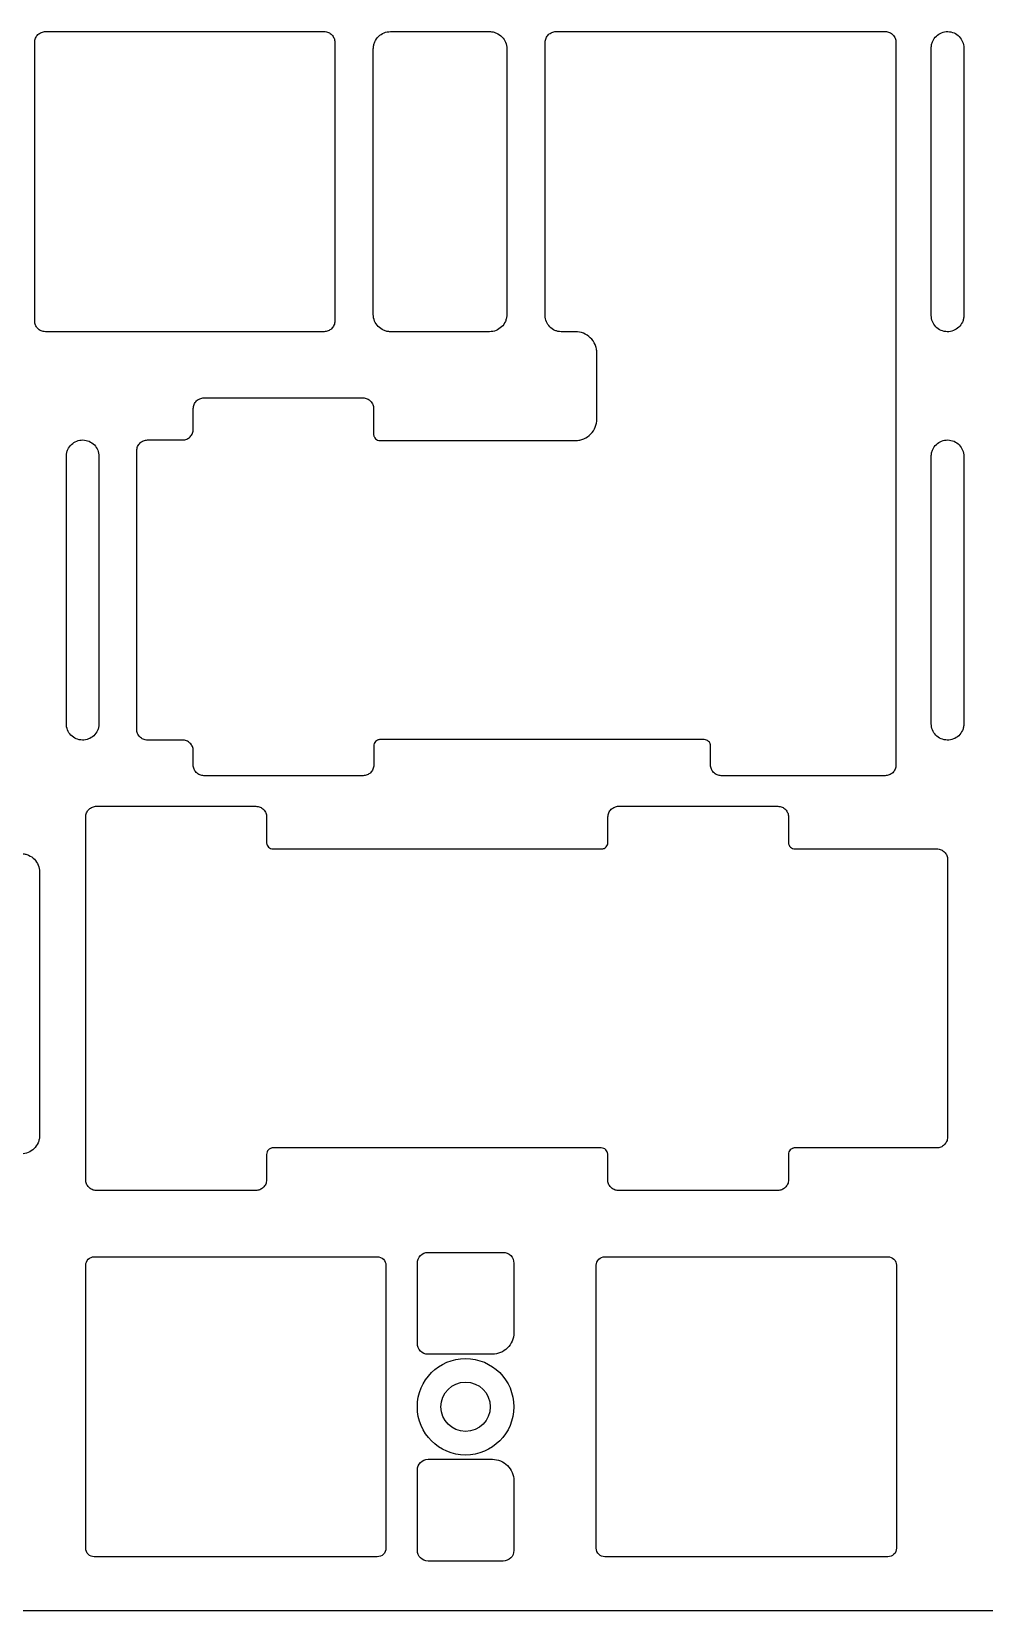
# Model space of a CAD drawing. Header units: millimetres. Extents: x 10 to 357, y 12 to 131.
# Drawn here: x 250.4 to 294.8, y 11.9 to 85.6 of the extents above; entities that cross this region are included whole.
import ezdxf

# ---------------------------------------------------------------- set-up
doc = ezdxf.new("R2010")
doc.units = ezdxf.units.MM
doc.header["$MEASUREMENT"] = 0

msp = doc.modelspace()

# ---------------------------------------------------------------- linework, layer by layer
for p, q in [((251.008, 85.583), (264.008, 85.583)), ((251.008, 85.583), (264.008, 85.583)), ((267.102, 85.583), (271.727, 85.583)), ((267.102, 85.583), (271.727, 85.583)), ((274.82, 85.583), (290.177, 85.583)), ((274.82, 85.583), (290.177, 85.583)), ((250.508, 72.083), (250.508, 85.083)), ((250.508, 72.083), (250.508, 85.083)), ((264.508, 85.083), (264.508, 72.083)), ((264.508, 85.083), (264.508, 72.083)), ((266.302, 72.383), (266.302, 84.783)), ((266.302, 72.383), (266.302, 84.783)), ((272.527, 84.783), (272.527, 72.383)), ((272.527, 84.783), (272.527, 72.383)), ((274.32, 72.333), (274.32, 85.083)), ((274.32, 72.333), (274.32, 85.083)), ((290.677, 85.083), (290.677, 51.371)), ((290.677, 85.083), (290.677, 51.371)), ((292.324, 72.342), (292.324, 84.823)), ((292.324, 72.342), (292.324, 84.823)), ((293.842, 84.823), (293.842, 72.342)), ((293.842, 84.823), (293.842, 72.342)), ((264.008, 71.583), (251.008, 71.583)), ((264.008, 71.583), (251.008, 71.583)), ((271.727, 71.583), (267.102, 71.583)), ((271.727, 71.583), (267.102, 71.583)), ((275.727, 71.583), (275.07, 71.583)), ((275.727, 71.583), (275.07, 71.583)), ((276.727, 67.508), (276.727, 70.583)), ((276.727, 67.508), (276.727, 70.583)), ((257.905, 67.033), (257.905, 67.995)), ((257.905, 67.033), (257.905, 67.995)), ((258.405, 68.495), (265.816, 68.495)), ((258.405, 68.495), (265.816, 68.495)), ((266.316, 67.995), (266.316, 66.808)), ((266.316, 67.995), (266.316, 66.808)), ((255.77, 66.533), (257.405, 66.533)), ((255.77, 66.533), (257.405, 66.533)), ((266.616, 66.508), (275.727, 66.508)), ((266.616, 66.508), (275.727, 66.508)), ((251.986, 53.292), (251.986, 65.773)), ((251.986, 53.292), (251.986, 65.773)), ((253.505, 65.773), (253.505, 53.292)), ((253.505, 65.773), (253.505, 53.292)), ((255.27, 53.033), (255.27, 66.033)), ((255.27, 53.033), (255.27, 66.033)), ((292.324, 53.292), (292.324, 65.773)), ((292.324, 53.292), (292.324, 65.773)), ((293.842, 65.773), (293.842, 53.292)), ((293.842, 65.773), (293.842, 53.292)), ((257.405, 52.533), (255.77, 52.533)), ((257.405, 52.533), (255.77, 52.533)), ((281.731, 52.558), (266.624, 52.558)), ((281.731, 52.558), (266.624, 52.558)), ((257.905, 51.371), (257.905, 52.033)), ((257.905, 51.371), (257.905, 52.033)), ((266.324, 52.258), (266.324, 51.371)), ((266.324, 52.258), (266.324, 51.371)), ((282.031, 51.371), (282.031, 52.258)), ((282.031, 51.371), (282.031, 52.258)), ((265.824, 50.871), (258.405, 50.871)), ((265.824, 50.871), (258.405, 50.871)), ((290.177, 50.871), (282.531, 50.871)), ((290.177, 50.871), (282.531, 50.871)), ((253.389, 49.445), (260.823, 49.445)), ((253.389, 49.445), (260.823, 49.445)), ((277.745, 49.445), (285.166, 49.445)), ((277.745, 49.445), (285.166, 49.445)), ((252.889, 32.021), (252.889, 48.945)), ((252.889, 32.021), (252.889, 48.945)), ((261.323, 48.945), (261.323, 47.758)), ((261.323, 48.945), (261.323, 47.758)), ((277.245, 47.758), (277.245, 48.945)), ((277.245, 47.758), (277.245, 48.945)), ((285.666, 48.945), (285.666, 47.758)), ((285.666, 48.945), (285.666, 47.758)), ((261.623, 47.458), (276.945, 47.458)), ((261.623, 47.458), (276.945, 47.458)), ((285.966, 47.458), (292.583, 47.458)), ((285.966, 47.458), (292.583, 47.458)), ((293.083, 46.958), (293.083, 34.008)), ((293.083, 46.958), (293.083, 34.008)), ((250.737, 46.381), (250.737, 34.085)), ((250.737, 46.381), (250.737, 34.085)), ((261.323, 33.208), (261.323, 32.021)), ((261.323, 33.208), (261.323, 32.021)), ((276.934, 33.508), (261.623, 33.508)), ((276.934, 33.508), (261.623, 33.508)), ((277.234, 32.021), (277.234, 33.208)), ((277.234, 32.021), (277.234, 33.208)), ((285.666, 33.208), (285.666, 32.021)), ((285.666, 33.208), (285.666, 32.021)), ((292.583, 33.508), (285.966, 33.508)), ((292.583, 33.508), (285.966, 33.508)), ((260.823, 31.521), (253.389, 31.521)), ((260.823, 31.521), (253.389, 31.521)), ((285.166, 31.521), (277.734, 31.521)), ((285.166, 31.521), (277.734, 31.521)), ((13.133, 11.933), (354.244, 11.933)), ((13.133, 11.933), (354.244, 11.933))]:
    msp.add_line(p, q)
for points in [[(266.889, 28.033), (266.889, 14.833, -0.414214), (266.488, 14.433), (253.289, 14.433, -0.414214), (252.889, 14.833), (252.889, 28.033, -0.414214), (253.289, 28.433), (266.488, 28.433, -0.414214)], [(266.889, 28.033), (266.889, 14.833, -0.414214), (266.488, 14.433), (253.289, 14.433, -0.414214), (252.889, 14.833), (252.889, 28.033, -0.414214), (253.289, 28.433), (266.488, 28.433, -0.414214)], [(268.355, 24.383), (268.355, 28.133, -0.414214), (268.855, 28.633), (272.355, 28.633, -0.414214), (272.855, 28.133), (272.855, 24.883, -0.414214), (271.855, 23.883), (268.855, 23.883, -0.414214)], [(268.355, 24.383), (268.355, 28.133, -0.414214), (268.855, 28.633), (272.355, 28.633, -0.414214), (272.855, 28.133), (272.855, 24.883, -0.414214), (271.855, 23.883), (268.855, 23.883, -0.414214)], [(290.702, 28.033), (290.702, 14.833, -0.414214), (290.301, 14.433), (277.102, 14.433, -0.414214), (276.702, 14.833), (276.702, 28.033, -0.414214), (277.102, 28.433), (290.301, 28.433, -0.414214)], [(290.702, 28.033), (290.702, 14.833, -0.414214), (290.301, 14.433), (277.102, 14.433, -0.414214), (276.702, 14.833), (276.702, 28.033, -0.414214), (277.102, 28.433), (290.301, 28.433, -0.414214)], [(268.355, 14.733), (268.355, 18.483, -0.414214), (268.855, 18.983), (271.855, 18.983, -0.414214), (272.855, 17.983), (272.855, 14.733, -0.414214), (272.355, 14.233), (268.855, 14.233, -0.414214)], [(268.355, 14.733), (268.355, 18.483, -0.414214), (268.855, 18.983), (271.855, 18.983, -0.414214), (272.855, 17.983), (272.855, 14.733, -0.414214), (272.355, 14.233), (268.855, 14.233, -0.414214)]]:
    msp.add_lwpolyline(points, format="xyb", close=True)
for radius in [2.25, 2.25, 1.15]:
    msp.add_circle((270.605, 21.433), radius)
for points, knots in [([(250.508, 85.083), (250.508, 85.118), (250.511, 85.152), (250.526, 85.219), (250.536, 85.251), (250.576, 85.343), (250.614, 85.397), (250.707, 85.487), (250.761, 85.522), (250.88, 85.571), (250.943, 85.583), (251.008, 85.583)], [-0.07893052, -0.07893052, -0.07893052, -0.07893052, -0.06848053, -0.06848053, -0.05834686, -0.05834686, -0.03857211, -0.03857211, -0.01934595, -0.01934595, 0, 0, 0, 0]), ([(250.508, 85.083), (250.508, 85.118), (250.511, 85.152), (250.526, 85.219), (250.536, 85.251), (250.576, 85.343), (250.614, 85.397), (250.707, 85.487), (250.761, 85.522), (250.88, 85.571), (250.943, 85.583), (251.008, 85.583)], [-0.07893052, -0.07893052, -0.07893052, -0.07893052, -0.06848053, -0.06848053, -0.05834686, -0.05834686, -0.03857211, -0.03857211, -0.01934595, -0.01934595, 0, 0, 0, 0]), ([(264.008, 85.583), (264.043, 85.583), (264.077, 85.579), (264.144, 85.565), (264.177, 85.555), (264.268, 85.515), (264.322, 85.477), (264.412, 85.384), (264.448, 85.33), (264.496, 85.211), (264.508, 85.147), (264.508, 85.083)], [-0.07893052, -0.07893052, -0.07893052, -0.07893052, -0.06848053, -0.06848053, -0.05834686, -0.05834686, -0.03857211, -0.03857211, -0.01934595, -0.01934595, 0, 0, 0, 0]), ([(264.008, 85.583), (264.043, 85.583), (264.077, 85.579), (264.144, 85.565), (264.177, 85.555), (264.268, 85.515), (264.322, 85.477), (264.412, 85.384), (264.448, 85.33), (264.496, 85.211), (264.508, 85.147), (264.508, 85.083)], [-0.07893052, -0.07893052, -0.07893052, -0.07893052, -0.06848053, -0.06848053, -0.05834686, -0.05834686, -0.03857211, -0.03857211, -0.01934595, -0.01934595, 0, 0, 0, 0]), ([(266.302, 84.783), (266.302, 84.838), (266.308, 84.894), (266.33, 85.001), (266.347, 85.052), (266.41, 85.198), (266.471, 85.286), (266.62, 85.43), (266.707, 85.486), (266.897, 85.563), (266.999, 85.583), (267.102, 85.583)], [-0.1262888, -0.1262888, -0.1262888, -0.1262888, -0.1095689, -0.1095689, -0.093355, -0.093355, -0.0617154, -0.0617154, -0.0309535, -0.0309535, 0, 0, 0, 0]), ([(266.302, 84.783), (266.302, 84.838), (266.308, 84.894), (266.33, 85.001), (266.347, 85.052), (266.41, 85.198), (266.471, 85.286), (266.62, 85.43), (266.707, 85.486), (266.897, 85.563), (266.999, 85.583), (267.102, 85.583)], [-0.1262888, -0.1262888, -0.1262888, -0.1262888, -0.1095689, -0.1095689, -0.093355, -0.093355, -0.0617154, -0.0617154, -0.0309535, -0.0309535, 0, 0, 0, 0]), ([(271.727, 85.583), (271.782, 85.583), (271.838, 85.577), (271.945, 85.554), (271.996, 85.538), (272.142, 85.474), (272.23, 85.414), (272.374, 85.264), (272.43, 85.178), (272.507, 84.987), (272.527, 84.886), (272.527, 84.783)], [-0.1262888, -0.1262888, -0.1262888, -0.1262888, -0.1095689, -0.1095689, -0.093355, -0.093355, -0.0617154, -0.0617154, -0.0309535, -0.0309535, 0, 0, 0, 0]), ([(271.727, 85.583), (271.782, 85.583), (271.838, 85.577), (271.945, 85.554), (271.996, 85.538), (272.142, 85.474), (272.23, 85.414), (272.374, 85.264), (272.43, 85.178), (272.507, 84.987), (272.527, 84.886), (272.527, 84.783)], [-0.1262888, -0.1262888, -0.1262888, -0.1262888, -0.1095689, -0.1095689, -0.093355, -0.093355, -0.0617154, -0.0617154, -0.0309535, -0.0309535, 0, 0, 0, 0]), ([(274.32, 85.083), (274.32, 85.118), (274.324, 85.152), (274.338, 85.219), (274.348, 85.251), (274.388, 85.343), (274.426, 85.397), (274.519, 85.487), (274.574, 85.522), (274.693, 85.571), (274.756, 85.583), (274.82, 85.583)], [-0.07893052, -0.07893052, -0.07893052, -0.07893052, -0.06848053, -0.06848053, -0.05834685, -0.05834685, -0.0385721, -0.0385721, -0.01934594, -0.01934594, 0, 0, 0, 0]), ([(274.32, 85.083), (274.32, 85.118), (274.324, 85.152), (274.338, 85.219), (274.348, 85.251), (274.388, 85.343), (274.426, 85.397), (274.519, 85.487), (274.574, 85.522), (274.693, 85.571), (274.756, 85.583), (274.82, 85.583)], [-0.07893052, -0.07893052, -0.07893052, -0.07893052, -0.06848053, -0.06848053, -0.05834685, -0.05834685, -0.0385721, -0.0385721, -0.01934594, -0.01934594, 0, 0, 0, 0]), ([(290.177, 85.583), (290.212, 85.583), (290.246, 85.579), (290.313, 85.565), (290.345, 85.555), (290.437, 85.515), (290.491, 85.477), (290.581, 85.384), (290.616, 85.33), (290.664, 85.211), (290.677, 85.147), (290.677, 85.083)], [-0.07888493, -0.07888493, -0.07888493, -0.07888493, -0.06844098, -0.06844098, -0.05831316, -0.05831316, -0.03854983, -0.03854983, -0.01933477, -0.01933477, 0, 0, 0, 0]), ([(290.177, 85.583), (290.212, 85.583), (290.246, 85.579), (290.313, 85.565), (290.345, 85.555), (290.437, 85.515), (290.491, 85.477), (290.581, 85.384), (290.616, 85.33), (290.664, 85.211), (290.677, 85.147), (290.677, 85.083)], [-0.07888493, -0.07888493, -0.07888493, -0.07888493, -0.06844098, -0.06844098, -0.05831316, -0.05831316, -0.03854983, -0.03854983, -0.01933477, -0.01933477, 0, 0, 0, 0]), ([(292.324, 84.823), (292.324, 84.878), (292.329, 84.932), (292.352, 85.037), (292.369, 85.088), (292.432, 85.227), (292.491, 85.309), (292.634, 85.443), (292.717, 85.496), (292.898, 85.567), (292.995, 85.584), (293.194, 85.581), (293.293, 85.56), (293.477, 85.48), (293.56, 85.422), (293.697, 85.281), (293.75, 85.198), (293.824, 85.018), (293.842, 84.921), (293.842, 84.823)], [-0.2393494, -0.2393494, -0.2393494, -0.2393494, -0.2230232, -0.2230232, -0.2072007, -0.2072007, -0.1773122, -0.1773122, -0.1482613, -0.1482613, -0.1189225, -0.1189225, -0.0885983, -0.0885983, -0.0585708, -0.0585708, -0.0293764, -0.0293764, 0, 0, 0, 0]), ([(292.324, 84.823), (292.324, 84.878), (292.329, 84.932), (292.352, 85.037), (292.369, 85.088), (292.432, 85.227), (292.491, 85.309), (292.634, 85.443), (292.717, 85.496), (292.898, 85.567), (292.995, 85.584), (293.194, 85.581), (293.293, 85.56), (293.477, 85.48), (293.56, 85.422), (293.697, 85.281), (293.75, 85.198), (293.824, 85.018), (293.842, 84.921), (293.842, 84.823)], [-0.2393494, -0.2393494, -0.2393494, -0.2393494, -0.2230232, -0.2230232, -0.2072007, -0.2072007, -0.1773122, -0.1773122, -0.1482613, -0.1482613, -0.1189225, -0.1189225, -0.0885983, -0.0885983, -0.0585708, -0.0585708, -0.0293764, -0.0293764, 0, 0, 0, 0]), ([(267.102, 71.583), (267.046, 71.583), (266.991, 71.588), (266.884, 71.611), (266.832, 71.627), (266.686, 71.691), (266.599, 71.752), (266.455, 71.901), (266.398, 71.988), (266.321, 72.178), (266.302, 72.28), (266.302, 72.383)], [-0.1262888, -0.1262888, -0.1262888, -0.1262888, -0.1095689, -0.1095689, -0.093355, -0.093355, -0.0617154, -0.0617154, -0.0309535, -0.0309535, 0, 0, 0, 0]), ([(267.102, 71.583), (267.046, 71.583), (266.991, 71.588), (266.884, 71.611), (266.832, 71.627), (266.686, 71.691), (266.599, 71.752), (266.455, 71.901), (266.398, 71.988), (266.321, 72.178), (266.302, 72.28), (266.302, 72.383)], [-0.1262888, -0.1262888, -0.1262888, -0.1262888, -0.1095689, -0.1095689, -0.093355, -0.093355, -0.0617154, -0.0617154, -0.0309535, -0.0309535, 0, 0, 0, 0]), ([(272.527, 72.383), (272.527, 72.327), (272.521, 72.272), (272.498, 72.164), (272.482, 72.113), (272.418, 71.967), (272.358, 71.88), (272.208, 71.736), (272.122, 71.679), (271.931, 71.602), (271.83, 71.583), (271.727, 71.583)], [-0.1262888, -0.1262888, -0.1262888, -0.1262888, -0.1095689, -0.1095689, -0.093355, -0.093355, -0.0617154, -0.0617154, -0.0309535, -0.0309535, 0, 0, 0, 0]), ([(272.527, 72.383), (272.527, 72.327), (272.521, 72.272), (272.498, 72.164), (272.482, 72.113), (272.418, 71.967), (272.358, 71.88), (272.208, 71.736), (272.122, 71.679), (271.931, 71.602), (271.83, 71.583), (271.727, 71.583)], [-0.1262888, -0.1262888, -0.1262888, -0.1262888, -0.1095689, -0.1095689, -0.093355, -0.093355, -0.0617154, -0.0617154, -0.0309535, -0.0309535, 0, 0, 0, 0]), ([(275.07, 71.583), (275.018, 71.583), (274.966, 71.588), (274.866, 71.609), (274.818, 71.625), (274.681, 71.684), (274.599, 71.741), (274.464, 71.881), (274.411, 71.962), (274.339, 72.141), (274.32, 72.236), (274.32, 72.333)], [-0.1183958, -0.1183958, -0.1183958, -0.1183958, -0.1027208, -0.1027208, -0.0875203, -0.0875203, -0.0578582, -0.0578582, -0.0290189, -0.0290189, 0, 0, 0, 0]), ([(275.07, 71.583), (275.018, 71.583), (274.966, 71.588), (274.866, 71.609), (274.818, 71.625), (274.681, 71.684), (274.599, 71.741), (274.464, 71.881), (274.411, 71.962), (274.339, 72.141), (274.32, 72.236), (274.32, 72.333)], [-0.1183958, -0.1183958, -0.1183958, -0.1183958, -0.1027208, -0.1027208, -0.0875203, -0.0875203, -0.0578582, -0.0578582, -0.0290189, -0.0290189, 0, 0, 0, 0]), ([(293.842, 72.342), (293.842, 72.287), (293.836, 72.233), (293.814, 72.128), (293.797, 72.078), (293.734, 71.939), (293.675, 71.857), (293.532, 71.722), (293.449, 71.67), (293.267, 71.599), (293.17, 71.581), (292.972, 71.584), (292.872, 71.605), (292.688, 71.685), (292.606, 71.743), (292.469, 71.885), (292.415, 71.967), (292.342, 72.148), (292.324, 72.244), (292.324, 72.342)], [-0.2393494, -0.2393494, -0.2393494, -0.2393494, -0.2230232, -0.2230232, -0.2072007, -0.2072007, -0.1773122, -0.1773122, -0.1482613, -0.1482613, -0.1189225, -0.1189225, -0.0885983, -0.0885983, -0.0585708, -0.0585708, -0.0293764, -0.0293764, 0, 0, 0, 0]), ([(293.842, 72.342), (293.842, 72.287), (293.836, 72.233), (293.814, 72.128), (293.797, 72.078), (293.734, 71.939), (293.675, 71.857), (293.532, 71.722), (293.449, 71.67), (293.267, 71.599), (293.17, 71.581), (292.972, 71.584), (292.872, 71.605), (292.688, 71.685), (292.606, 71.743), (292.469, 71.885), (292.415, 71.967), (292.342, 72.148), (292.324, 72.244), (292.324, 72.342)], [-0.2393494, -0.2393494, -0.2393494, -0.2393494, -0.2230232, -0.2230232, -0.2072007, -0.2072007, -0.1773122, -0.1773122, -0.1482613, -0.1482613, -0.1189225, -0.1189225, -0.0885983, -0.0885983, -0.0585708, -0.0585708, -0.0293764, -0.0293764, 0, 0, 0, 0]), ([(251.008, 71.583), (250.973, 71.583), (250.939, 71.586), (250.872, 71.6), (250.839, 71.611), (250.748, 71.65), (250.694, 71.688), (250.604, 71.782), (250.568, 71.836), (250.52, 71.955), (250.508, 72.018), (250.508, 72.083)], [-0.07893052, -0.07893052, -0.07893052, -0.07893052, -0.06848053, -0.06848053, -0.05834686, -0.05834686, -0.03857211, -0.03857211, -0.01934595, -0.01934595, 0, 0, 0, 0]), ([(251.008, 71.583), (250.973, 71.583), (250.939, 71.586), (250.872, 71.6), (250.839, 71.611), (250.748, 71.65), (250.694, 71.688), (250.604, 71.782), (250.568, 71.836), (250.52, 71.955), (250.508, 72.018), (250.508, 72.083)], [-0.07893052, -0.07893052, -0.07893052, -0.07893052, -0.06848053, -0.06848053, -0.05834686, -0.05834686, -0.03857211, -0.03857211, -0.01934595, -0.01934595, 0, 0, 0, 0]), ([(264.508, 72.083), (264.508, 72.048), (264.504, 72.013), (264.49, 71.946), (264.48, 71.914), (264.44, 71.823), (264.402, 71.768), (264.309, 71.678), (264.255, 71.643), (264.136, 71.595), (264.072, 71.583), (264.008, 71.583)], [-0.07893052, -0.07893052, -0.07893052, -0.07893052, -0.06848053, -0.06848053, -0.05834686, -0.05834686, -0.03857211, -0.03857211, -0.01934595, -0.01934595, 0, 0, 0, 0]), ([(264.508, 72.083), (264.508, 72.048), (264.504, 72.013), (264.49, 71.946), (264.48, 71.914), (264.44, 71.823), (264.402, 71.768), (264.309, 71.678), (264.255, 71.643), (264.136, 71.595), (264.072, 71.583), (264.008, 71.583)], [-0.07893052, -0.07893052, -0.07893052, -0.07893052, -0.06848053, -0.06848053, -0.05834686, -0.05834686, -0.03857211, -0.03857211, -0.01934595, -0.01934595, 0, 0, 0, 0]), ([(276.727, 70.583), (276.727, 70.652), (276.72, 70.721), (276.691, 70.856), (276.671, 70.92), (276.591, 71.102), (276.515, 71.211), (276.329, 71.391), (276.22, 71.462), (275.982, 71.558), (275.856, 71.583), (275.727, 71.583)], [-0.1578607, -0.1578607, -0.1578607, -0.1578607, -0.1369609, -0.1369609, -0.1166937, -0.1166937, -0.0771442, -0.0771442, -0.0386919, -0.0386919, 0, 0, 0, 0]), ([(276.727, 70.583), (276.727, 70.652), (276.72, 70.721), (276.691, 70.856), (276.671, 70.92), (276.591, 71.102), (276.515, 71.211), (276.329, 71.391), (276.22, 71.462), (275.982, 71.558), (275.856, 71.583), (275.727, 71.583)], [-0.1578607, -0.1578607, -0.1578607, -0.1578607, -0.1369609, -0.1369609, -0.1166937, -0.1166937, -0.0771442, -0.0771442, -0.0386919, -0.0386919, 0, 0, 0, 0]), ([(257.905, 67.995), (257.905, 68.03), (257.909, 68.064), (257.923, 68.131), (257.933, 68.163), (257.973, 68.255), (258.011, 68.309), (258.104, 68.399), (258.158, 68.434), (258.277, 68.483), (258.341, 68.495), (258.405, 68.495)], [-0.07893052, -0.07893052, -0.07893052, -0.07893052, -0.06848054, -0.06848054, -0.05834689, -0.05834689, -0.03857213, -0.03857213, -0.01934596, -0.01934596, 0, 0, 0, 0]), ([(257.905, 67.995), (257.905, 68.03), (257.909, 68.064), (257.923, 68.131), (257.933, 68.163), (257.973, 68.255), (258.011, 68.309), (258.104, 68.399), (258.158, 68.434), (258.277, 68.483), (258.341, 68.495), (258.405, 68.495)], [-0.07893052, -0.07893052, -0.07893052, -0.07893052, -0.06848054, -0.06848054, -0.05834689, -0.05834689, -0.03857213, -0.03857213, -0.01934596, -0.01934596, 0, 0, 0, 0]), ([(265.816, 68.495), (265.851, 68.495), (265.885, 68.491), (265.952, 68.477), (265.985, 68.467), (266.076, 68.427), (266.13, 68.389), (266.22, 68.296), (266.256, 68.242), (266.304, 68.123), (266.316, 68.059), (266.316, 67.995)], [-0.07893052, -0.07893052, -0.07893052, -0.07893052, -0.06848053, -0.06848053, -0.05834686, -0.05834686, -0.03857211, -0.03857211, -0.01934595, -0.01934595, 0, 0, 0, 0]), ([(265.816, 68.495), (265.851, 68.495), (265.885, 68.491), (265.952, 68.477), (265.985, 68.467), (266.076, 68.427), (266.13, 68.389), (266.22, 68.296), (266.256, 68.242), (266.304, 68.123), (266.316, 68.059), (266.316, 67.995)], [-0.07893052, -0.07893052, -0.07893052, -0.07893052, -0.06848053, -0.06848053, -0.05834686, -0.05834686, -0.03857211, -0.03857211, -0.01934595, -0.01934595, 0, 0, 0, 0]), ([(257.405, 66.533), (257.44, 66.533), (257.474, 66.536), (257.541, 66.55), (257.574, 66.561), (257.665, 66.6), (257.719, 66.638), (257.809, 66.732), (257.845, 66.786), (257.893, 66.905), (257.905, 66.968), (257.905, 67.033)], [-0.07893052, -0.07893052, -0.07893052, -0.07893052, -0.06848053, -0.06848053, -0.05834686, -0.05834686, -0.03857211, -0.03857211, -0.01934595, -0.01934595, 0, 0, 0, 0]), ([(257.405, 66.533), (257.44, 66.533), (257.474, 66.536), (257.541, 66.55), (257.574, 66.561), (257.665, 66.6), (257.719, 66.638), (257.809, 66.732), (257.845, 66.786), (257.893, 66.905), (257.905, 66.968), (257.905, 67.033)], [-0.07893052, -0.07893052, -0.07893052, -0.07893052, -0.06848053, -0.06848053, -0.05834686, -0.05834686, -0.03857211, -0.03857211, -0.01934595, -0.01934595, 0, 0, 0, 0]), ([(275.727, 66.508), (275.796, 66.508), (275.865, 66.515), (276, 66.543), (276.064, 66.564), (276.246, 66.643), (276.355, 66.719), (276.535, 66.906), (276.606, 67.014), (276.702, 67.252), (276.727, 67.379), (276.727, 67.508)], [-0.157861, -0.157861, -0.157861, -0.157861, -0.1369611, -0.1369611, -0.1166937, -0.1166937, -0.0771442, -0.0771442, -0.0386919, -0.0386919, 0, 0, 0, 0]), ([(275.727, 66.508), (275.796, 66.508), (275.865, 66.515), (276, 66.543), (276.064, 66.564), (276.246, 66.643), (276.355, 66.719), (276.535, 66.906), (276.606, 67.014), (276.702, 67.252), (276.727, 67.379), (276.727, 67.508)], [-0.157861, -0.157861, -0.157861, -0.157861, -0.1369611, -0.1369611, -0.1166937, -0.1166937, -0.0771442, -0.0771442, -0.0386919, -0.0386919, 0, 0, 0, 0]), ([(251.986, 65.773), (251.986, 65.828), (251.992, 65.882), (252.015, 65.987), (252.031, 66.038), (252.094, 66.177), (252.153, 66.259), (252.296, 66.393), (252.379, 66.446), (252.561, 66.517), (252.658, 66.534), (252.857, 66.531), (252.956, 66.51), (253.14, 66.43), (253.223, 66.372), (253.359, 66.231), (253.413, 66.148), (253.486, 65.968), (253.505, 65.871), (253.505, 65.773)], [-0.2393494, -0.2393494, -0.2393494, -0.2393494, -0.2230232, -0.2230232, -0.2072007, -0.2072007, -0.1773122, -0.1773122, -0.1482613, -0.1482613, -0.1189225, -0.1189225, -0.0885983, -0.0885983, -0.0585708, -0.0585708, -0.0293764, -0.0293764, 0, 0, 0, 0]), ([(251.986, 65.773), (251.986, 65.828), (251.992, 65.882), (252.015, 65.987), (252.031, 66.038), (252.094, 66.177), (252.153, 66.259), (252.296, 66.393), (252.379, 66.446), (252.561, 66.517), (252.658, 66.534), (252.857, 66.531), (252.956, 66.51), (253.14, 66.43), (253.223, 66.372), (253.359, 66.231), (253.413, 66.148), (253.486, 65.968), (253.505, 65.871), (253.505, 65.773)], [-0.2393494, -0.2393494, -0.2393494, -0.2393494, -0.2230232, -0.2230232, -0.2072007, -0.2072007, -0.1773122, -0.1773122, -0.1482613, -0.1482613, -0.1189225, -0.1189225, -0.0885983, -0.0885983, -0.0585708, -0.0585708, -0.0293764, -0.0293764, 0, 0, 0, 0]), ([(255.27, 66.033), (255.27, 66.068), (255.274, 66.102), (255.288, 66.169), (255.298, 66.201), (255.338, 66.293), (255.376, 66.347), (255.469, 66.437), (255.524, 66.472), (255.643, 66.521), (255.706, 66.533), (255.77, 66.533)], [-0.07893052, -0.07893052, -0.07893052, -0.07893052, -0.06848053, -0.06848053, -0.05834686, -0.05834686, -0.03857211, -0.03857211, -0.01934595, -0.01934595, 0, 0, 0, 0]), ([(255.27, 66.033), (255.27, 66.068), (255.274, 66.102), (255.288, 66.169), (255.298, 66.201), (255.338, 66.293), (255.376, 66.347), (255.469, 66.437), (255.524, 66.472), (255.643, 66.521), (255.706, 66.533), (255.77, 66.533)], [-0.07893052, -0.07893052, -0.07893052, -0.07893052, -0.06848053, -0.06848053, -0.05834686, -0.05834686, -0.03857211, -0.03857211, -0.01934595, -0.01934595, 0, 0, 0, 0]), ([(266.316, 66.808), (266.316, 66.787), (266.318, 66.766), (266.327, 66.726), (266.333, 66.707), (266.357, 66.652), (266.379, 66.619), (266.435, 66.565), (266.468, 66.544), (266.539, 66.515), (266.577, 66.508), (266.616, 66.508)], [-0.04735831, -0.04735831, -0.04735831, -0.04735831, -0.04108832, -0.04108832, -0.03500812, -0.03500812, -0.02314327, -0.02314327, -0.01160757, -0.01160757, 0, 0, 0, 0]), ([(266.316, 66.808), (266.316, 66.787), (266.318, 66.766), (266.327, 66.726), (266.333, 66.707), (266.357, 66.652), (266.379, 66.619), (266.435, 66.565), (266.468, 66.544), (266.539, 66.515), (266.577, 66.508), (266.616, 66.508)], [-0.04735831, -0.04735831, -0.04735831, -0.04735831, -0.04108832, -0.04108832, -0.03500812, -0.03500812, -0.02314327, -0.02314327, -0.01160757, -0.01160757, 0, 0, 0, 0]), ([(292.324, 65.773), (292.324, 65.828), (292.329, 65.882), (292.352, 65.987), (292.369, 66.038), (292.432, 66.177), (292.491, 66.259), (292.634, 66.393), (292.717, 66.446), (292.898, 66.517), (292.995, 66.534), (293.194, 66.531), (293.293, 66.51), (293.477, 66.43), (293.56, 66.372), (293.697, 66.231), (293.75, 66.148), (293.824, 65.968), (293.842, 65.871), (293.842, 65.773)], [-0.2393494, -0.2393494, -0.2393494, -0.2393494, -0.2230232, -0.2230232, -0.2072007, -0.2072007, -0.1773122, -0.1773122, -0.1482613, -0.1482613, -0.1189225, -0.1189225, -0.0885983, -0.0885983, -0.0585708, -0.0585708, -0.0293764, -0.0293764, 0, 0, 0, 0]), ([(292.324, 65.773), (292.324, 65.828), (292.329, 65.882), (292.352, 65.987), (292.369, 66.038), (292.432, 66.177), (292.491, 66.259), (292.634, 66.393), (292.717, 66.446), (292.898, 66.517), (292.995, 66.534), (293.194, 66.531), (293.293, 66.51), (293.477, 66.43), (293.56, 66.372), (293.697, 66.231), (293.75, 66.148), (293.824, 65.968), (293.842, 65.871), (293.842, 65.773)], [-0.2393494, -0.2393494, -0.2393494, -0.2393494, -0.2230232, -0.2230232, -0.2072007, -0.2072007, -0.1773122, -0.1773122, -0.1482613, -0.1482613, -0.1189225, -0.1189225, -0.0885983, -0.0885983, -0.0585708, -0.0585708, -0.0293764, -0.0293764, 0, 0, 0, 0]), ([(253.505, 53.292), (253.505, 53.237), (253.499, 53.183), (253.476, 53.078), (253.459, 53.028), (253.397, 52.889), (253.338, 52.807), (253.194, 52.672), (253.112, 52.62), (252.93, 52.549), (252.833, 52.531), (252.634, 52.534), (252.535, 52.555), (252.351, 52.635), (252.268, 52.693), (252.131, 52.835), (252.078, 52.917), (252.005, 53.098), (251.986, 53.194), (251.986, 53.292)], [-0.2393494, -0.2393494, -0.2393494, -0.2393494, -0.2230232, -0.2230232, -0.2072007, -0.2072007, -0.1773122, -0.1773122, -0.1482613, -0.1482613, -0.1189225, -0.1189225, -0.0885983, -0.0885983, -0.0585708, -0.0585708, -0.0293764, -0.0293764, 0, 0, 0, 0]), ([(253.505, 53.292), (253.505, 53.237), (253.499, 53.183), (253.476, 53.078), (253.459, 53.028), (253.397, 52.889), (253.338, 52.807), (253.194, 52.672), (253.112, 52.62), (252.93, 52.549), (252.833, 52.531), (252.634, 52.534), (252.535, 52.555), (252.351, 52.635), (252.268, 52.693), (252.131, 52.835), (252.078, 52.917), (252.005, 53.098), (251.986, 53.194), (251.986, 53.292)], [-0.2393494, -0.2393494, -0.2393494, -0.2393494, -0.2230232, -0.2230232, -0.2072007, -0.2072007, -0.1773122, -0.1773122, -0.1482613, -0.1482613, -0.1189225, -0.1189225, -0.0885983, -0.0885983, -0.0585708, -0.0585708, -0.0293764, -0.0293764, 0, 0, 0, 0]), ([(255.77, 52.533), (255.736, 52.533), (255.701, 52.536), (255.634, 52.55), (255.602, 52.561), (255.511, 52.6), (255.456, 52.638), (255.366, 52.732), (255.331, 52.786), (255.283, 52.905), (255.27, 52.968), (255.27, 53.033)], [-0.07893037, -0.07893037, -0.07893037, -0.07893037, -0.06848046, -0.06848046, -0.05834687, -0.05834687, -0.03857211, -0.03857211, -0.01934595, -0.01934595, 0, 0, 0, 0]), ([(255.77, 52.533), (255.736, 52.533), (255.701, 52.536), (255.634, 52.55), (255.602, 52.561), (255.511, 52.6), (255.456, 52.638), (255.366, 52.732), (255.331, 52.786), (255.283, 52.905), (255.27, 52.968), (255.27, 53.033)], [-0.07893037, -0.07893037, -0.07893037, -0.07893037, -0.06848046, -0.06848046, -0.05834687, -0.05834687, -0.03857211, -0.03857211, -0.01934595, -0.01934595, 0, 0, 0, 0]), ([(293.842, 53.292), (293.842, 53.237), (293.836, 53.183), (293.814, 53.078), (293.797, 53.028), (293.734, 52.889), (293.675, 52.807), (293.532, 52.672), (293.449, 52.62), (293.267, 52.549), (293.17, 52.531), (292.972, 52.534), (292.872, 52.555), (292.688, 52.635), (292.606, 52.693), (292.469, 52.835), (292.415, 52.917), (292.342, 53.098), (292.324, 53.194), (292.324, 53.292)], [-0.2393494, -0.2393494, -0.2393494, -0.2393494, -0.2230232, -0.2230232, -0.2072007, -0.2072007, -0.1773122, -0.1773122, -0.1482613, -0.1482613, -0.1189225, -0.1189225, -0.0885983, -0.0885983, -0.0585708, -0.0585708, -0.0293764, -0.0293764, 0, 0, 0, 0]), ([(293.842, 53.292), (293.842, 53.237), (293.836, 53.183), (293.814, 53.078), (293.797, 53.028), (293.734, 52.889), (293.675, 52.807), (293.532, 52.672), (293.449, 52.62), (293.267, 52.549), (293.17, 52.531), (292.972, 52.534), (292.872, 52.555), (292.688, 52.635), (292.606, 52.693), (292.469, 52.835), (292.415, 52.917), (292.342, 53.098), (292.324, 53.194), (292.324, 53.292)], [-0.2393494, -0.2393494, -0.2393494, -0.2393494, -0.2230232, -0.2230232, -0.2072007, -0.2072007, -0.1773122, -0.1773122, -0.1482613, -0.1482613, -0.1189225, -0.1189225, -0.0885983, -0.0885983, -0.0585708, -0.0585708, -0.0293764, -0.0293764, 0, 0, 0, 0]), ([(257.905, 52.033), (257.905, 52.068), (257.902, 52.102), (257.887, 52.169), (257.877, 52.201), (257.837, 52.293), (257.799, 52.347), (257.706, 52.437), (257.652, 52.472), (257.533, 52.521), (257.47, 52.533), (257.405, 52.533)], [-0.07892997, -0.07892997, -0.07892997, -0.07892997, -0.06848005, -0.06848005, -0.05834645, -0.05834645, -0.03857184, -0.03857184, -0.01934581, -0.01934581, 0, 0, 0, 0]), ([(257.905, 52.033), (257.905, 52.068), (257.902, 52.102), (257.887, 52.169), (257.877, 52.201), (257.837, 52.293), (257.799, 52.347), (257.706, 52.437), (257.652, 52.472), (257.533, 52.521), (257.47, 52.533), (257.405, 52.533)], [-0.07892997, -0.07892997, -0.07892997, -0.07892997, -0.06848005, -0.06848005, -0.05834645, -0.05834645, -0.03857184, -0.03857184, -0.01934581, -0.01934581, 0, 0, 0, 0]), ([(266.624, 52.558), (266.603, 52.558), (266.582, 52.556), (266.542, 52.547), (266.522, 52.541), (266.468, 52.517), (266.435, 52.494), (266.381, 52.438), (266.36, 52.406), (266.331, 52.334), (266.324, 52.296), (266.324, 52.258)], [-0.04735831, -0.04735831, -0.04735831, -0.04735831, -0.04108832, -0.04108832, -0.03500812, -0.03500812, -0.02314327, -0.02314327, -0.01160757, -0.01160757, 0, 0, 0, 0]), ([(266.624, 52.558), (266.603, 52.558), (266.582, 52.556), (266.542, 52.547), (266.522, 52.541), (266.468, 52.517), (266.435, 52.494), (266.381, 52.438), (266.36, 52.406), (266.331, 52.334), (266.324, 52.296), (266.324, 52.258)], [-0.04735831, -0.04735831, -0.04735831, -0.04735831, -0.04108832, -0.04108832, -0.03500812, -0.03500812, -0.02314327, -0.02314327, -0.01160757, -0.01160757, 0, 0, 0, 0]), ([(282.031, 52.258), (282.031, 52.279), (282.029, 52.299), (282.02, 52.34), (282.014, 52.359), (281.99, 52.414), (281.968, 52.446), (281.912, 52.5), (281.879, 52.521), (281.808, 52.55), (281.77, 52.558), (281.731, 52.558)], [-0.04737199, -0.04737199, -0.04737199, -0.04737199, -0.04110019, -0.04110019, -0.03501823, -0.03501823, -0.02314995, -0.02314995, -0.01161092, -0.01161092, 0, 0, 0, 0]), ([(282.031, 52.258), (282.031, 52.279), (282.029, 52.299), (282.02, 52.34), (282.014, 52.359), (281.99, 52.414), (281.968, 52.446), (281.912, 52.5), (281.879, 52.521), (281.808, 52.55), (281.77, 52.558), (281.731, 52.558)], [-0.04737199, -0.04737199, -0.04737199, -0.04737199, -0.04110019, -0.04110019, -0.03501823, -0.03501823, -0.02314995, -0.02314995, -0.01161092, -0.01161092, 0, 0, 0, 0]), ([(258.405, 50.871), (258.37, 50.871), (258.336, 50.874), (258.269, 50.888), (258.236, 50.899), (258.145, 50.938), (258.091, 50.976), (258.001, 51.07), (257.965, 51.124), (257.917, 51.243), (257.905, 51.306), (257.905, 51.371)], [-0.07893052, -0.07893052, -0.07893052, -0.07893052, -0.06848053, -0.06848053, -0.05834686, -0.05834686, -0.03857211, -0.03857211, -0.01934595, -0.01934595, 0, 0, 0, 0]), ([(258.405, 50.871), (258.37, 50.871), (258.336, 50.874), (258.269, 50.888), (258.236, 50.899), (258.145, 50.938), (258.091, 50.976), (258.001, 51.07), (257.965, 51.124), (257.917, 51.243), (257.905, 51.306), (257.905, 51.371)], [-0.07893052, -0.07893052, -0.07893052, -0.07893052, -0.06848053, -0.06848053, -0.05834686, -0.05834686, -0.03857211, -0.03857211, -0.01934595, -0.01934595, 0, 0, 0, 0]), ([(266.324, 51.371), (266.324, 51.336), (266.32, 51.301), (266.306, 51.234), (266.296, 51.202), (266.256, 51.111), (266.218, 51.056), (266.125, 50.966), (266.07, 50.931), (265.951, 50.883), (265.888, 50.871), (265.824, 50.871)], [-0.07893052, -0.07893052, -0.07893052, -0.07893052, -0.06848053, -0.06848053, -0.05834686, -0.05834686, -0.03857211, -0.03857211, -0.01934595, -0.01934595, 0, 0, 0, 0]), ([(266.324, 51.371), (266.324, 51.336), (266.32, 51.301), (266.306, 51.234), (266.296, 51.202), (266.256, 51.111), (266.218, 51.056), (266.125, 50.966), (266.07, 50.931), (265.951, 50.883), (265.888, 50.871), (265.824, 50.871)], [-0.07893052, -0.07893052, -0.07893052, -0.07893052, -0.06848053, -0.06848053, -0.05834686, -0.05834686, -0.03857211, -0.03857211, -0.01934595, -0.01934595, 0, 0, 0, 0]), ([(282.531, 50.871), (282.496, 50.871), (282.462, 50.874), (282.395, 50.888), (282.362, 50.899), (282.271, 50.938), (282.217, 50.976), (282.127, 51.07), (282.091, 51.124), (282.043, 51.243), (282.031, 51.306), (282.031, 51.371)], [-0.07893052, -0.07893052, -0.07893052, -0.07893052, -0.06848053, -0.06848053, -0.05834686, -0.05834686, -0.03857211, -0.03857211, -0.01934595, -0.01934595, 0, 0, 0, 0]), ([(282.531, 50.871), (282.496, 50.871), (282.462, 50.874), (282.395, 50.888), (282.362, 50.899), (282.271, 50.938), (282.217, 50.976), (282.127, 51.07), (282.091, 51.124), (282.043, 51.243), (282.031, 51.306), (282.031, 51.371)], [-0.07893052, -0.07893052, -0.07893052, -0.07893052, -0.06848053, -0.06848053, -0.05834686, -0.05834686, -0.03857211, -0.03857211, -0.01934595, -0.01934595, 0, 0, 0, 0]), ([(290.677, 51.371), (290.677, 51.336), (290.673, 51.301), (290.659, 51.234), (290.649, 51.202), (290.609, 51.111), (290.571, 51.056), (290.478, 50.966), (290.423, 50.931), (290.304, 50.883), (290.241, 50.871), (290.177, 50.871)], [-0.07893052, -0.07893052, -0.07893052, -0.07893052, -0.06848053, -0.06848053, -0.05834686, -0.05834686, -0.03857211, -0.03857211, -0.01934595, -0.01934595, 0, 0, 0, 0]), ([(290.677, 51.371), (290.677, 51.336), (290.673, 51.301), (290.659, 51.234), (290.649, 51.202), (290.609, 51.111), (290.571, 51.056), (290.478, 50.966), (290.423, 50.931), (290.304, 50.883), (290.241, 50.871), (290.177, 50.871)], [-0.07893052, -0.07893052, -0.07893052, -0.07893052, -0.06848053, -0.06848053, -0.05834686, -0.05834686, -0.03857211, -0.03857211, -0.01934595, -0.01934595, 0, 0, 0, 0]), ([(252.889, 48.945), (252.889, 48.98), (252.893, 49.014), (252.907, 49.081), (252.917, 49.113), (252.957, 49.205), (252.995, 49.259), (253.088, 49.349), (253.142, 49.384), (253.261, 49.433), (253.325, 49.445), (253.389, 49.445)], [-0.07893052, -0.07893052, -0.07893052, -0.07893052, -0.06848053, -0.06848053, -0.05834686, -0.05834686, -0.03857211, -0.03857211, -0.01934595, -0.01934595, 0, 0, 0, 0]), ([(252.889, 48.945), (252.889, 48.98), (252.893, 49.014), (252.907, 49.081), (252.917, 49.113), (252.957, 49.205), (252.995, 49.259), (253.088, 49.349), (253.142, 49.384), (253.261, 49.433), (253.325, 49.445), (253.389, 49.445)], [-0.07893052, -0.07893052, -0.07893052, -0.07893052, -0.06848053, -0.06848053, -0.05834686, -0.05834686, -0.03857211, -0.03857211, -0.01934595, -0.01934595, 0, 0, 0, 0]), ([(260.823, 49.445), (260.857, 49.445), (260.892, 49.441), (260.959, 49.427), (260.991, 49.417), (261.082, 49.377), (261.137, 49.339), (261.227, 49.246), (261.262, 49.192), (261.31, 49.073), (261.323, 49.009), (261.323, 48.945)], [-0.07893052, -0.07893052, -0.07893052, -0.07893052, -0.06848053, -0.06848053, -0.05834686, -0.05834686, -0.03857211, -0.03857211, -0.01934595, -0.01934595, 0, 0, 0, 0]), ([(260.823, 49.445), (260.857, 49.445), (260.892, 49.441), (260.959, 49.427), (260.991, 49.417), (261.082, 49.377), (261.137, 49.339), (261.227, 49.246), (261.262, 49.192), (261.31, 49.073), (261.323, 49.009), (261.323, 48.945)], [-0.07893052, -0.07893052, -0.07893052, -0.07893052, -0.06848053, -0.06848053, -0.05834686, -0.05834686, -0.03857211, -0.03857211, -0.01934595, -0.01934595, 0, 0, 0, 0]), ([(277.245, 48.945), (277.245, 48.98), (277.249, 49.014), (277.263, 49.081), (277.273, 49.113), (277.313, 49.205), (277.351, 49.259), (277.444, 49.349), (277.499, 49.384), (277.618, 49.433), (277.681, 49.445), (277.745, 49.445)], [-0.07893052, -0.07893052, -0.07893052, -0.07893052, -0.06848053, -0.06848053, -0.05834686, -0.05834686, -0.03857211, -0.03857211, -0.01934595, -0.01934595, 0, 0, 0, 0]), ([(277.245, 48.945), (277.245, 48.98), (277.249, 49.014), (277.263, 49.081), (277.273, 49.113), (277.313, 49.205), (277.351, 49.259), (277.444, 49.349), (277.499, 49.384), (277.618, 49.433), (277.681, 49.445), (277.745, 49.445)], [-0.07893052, -0.07893052, -0.07893052, -0.07893052, -0.06848053, -0.06848053, -0.05834686, -0.05834686, -0.03857211, -0.03857211, -0.01934595, -0.01934595, 0, 0, 0, 0]), ([(285.166, 49.445), (285.201, 49.445), (285.235, 49.441), (285.302, 49.427), (285.334, 49.417), (285.426, 49.377), (285.48, 49.339), (285.57, 49.246), (285.605, 49.192), (285.654, 49.073), (285.666, 49.009), (285.666, 48.945)], [-0.07893052, -0.07893052, -0.07893052, -0.07893052, -0.06848053, -0.06848053, -0.05834686, -0.05834686, -0.03857211, -0.03857211, -0.01934595, -0.01934595, 0, 0, 0, 0]), ([(285.166, 49.445), (285.201, 49.445), (285.235, 49.441), (285.302, 49.427), (285.334, 49.417), (285.426, 49.377), (285.48, 49.339), (285.57, 49.246), (285.605, 49.192), (285.654, 49.073), (285.666, 49.009), (285.666, 48.945)], [-0.07893052, -0.07893052, -0.07893052, -0.07893052, -0.06848053, -0.06848053, -0.05834686, -0.05834686, -0.03857211, -0.03857211, -0.01934595, -0.01934595, 0, 0, 0, 0]), ([(249.885, 47.233), (249.944, 47.233), (250.003, 47.227), (250.117, 47.203), (250.172, 47.185), (250.328, 47.117), (250.421, 47.053), (250.574, 46.894), (250.634, 46.801), (250.716, 46.599), (250.737, 46.491), (250.737, 46.381)], [-0.1345137, -0.1345137, -0.1345137, -0.1345137, -0.1167048, -0.1167048, -0.099435, -0.099435, -0.0657348, -0.0657348, -0.0329694, -0.0329694, 0, 0, 0, 0]), ([(249.885, 47.233), (249.944, 47.233), (250.003, 47.227), (250.117, 47.203), (250.172, 47.185), (250.328, 47.117), (250.421, 47.053), (250.574, 46.894), (250.634, 46.801), (250.716, 46.599), (250.737, 46.491), (250.737, 46.381)], [-0.1345137, -0.1345137, -0.1345137, -0.1345137, -0.1167048, -0.1167048, -0.099435, -0.099435, -0.0657348, -0.0657348, -0.0329694, -0.0329694, 0, 0, 0, 0]), ([(261.323, 47.758), (261.323, 47.737), (261.325, 47.716), (261.333, 47.676), (261.339, 47.657), (261.363, 47.602), (261.386, 47.569), (261.442, 47.515), (261.474, 47.494), (261.546, 47.465), (261.584, 47.458), (261.623, 47.458)], [-0.04735831, -0.04735831, -0.04735831, -0.04735831, -0.04108832, -0.04108832, -0.03500812, -0.03500812, -0.02314327, -0.02314327, -0.01160757, -0.01160757, 0, 0, 0, 0]), ([(261.323, 47.758), (261.323, 47.737), (261.325, 47.716), (261.333, 47.676), (261.339, 47.657), (261.363, 47.602), (261.386, 47.569), (261.442, 47.515), (261.474, 47.494), (261.546, 47.465), (261.584, 47.458), (261.623, 47.458)], [-0.04735831, -0.04735831, -0.04735831, -0.04735831, -0.04108832, -0.04108832, -0.03500812, -0.03500812, -0.02314327, -0.02314327, -0.01160757, -0.01160757, 0, 0, 0, 0]), ([(276.945, 47.458), (276.966, 47.458), (276.987, 47.46), (277.027, 47.468), (277.047, 47.474), (277.101, 47.498), (277.134, 47.521), (277.188, 47.577), (277.209, 47.61), (277.238, 47.681), (277.245, 47.719), (277.245, 47.758)], [-0.04735831, -0.04735831, -0.04735831, -0.04735831, -0.04108832, -0.04108832, -0.03500812, -0.03500812, -0.02314327, -0.02314327, -0.01160757, -0.01160757, 0, 0, 0, 0]), ([(276.945, 47.458), (276.966, 47.458), (276.987, 47.46), (277.027, 47.468), (277.047, 47.474), (277.101, 47.498), (277.134, 47.521), (277.188, 47.577), (277.209, 47.61), (277.238, 47.681), (277.245, 47.719), (277.245, 47.758)], [-0.04735831, -0.04735831, -0.04735831, -0.04735831, -0.04108832, -0.04108832, -0.03500812, -0.03500812, -0.02314327, -0.02314327, -0.01160757, -0.01160757, 0, 0, 0, 0]), ([(285.666, 47.758), (285.666, 47.737), (285.668, 47.716), (285.676, 47.676), (285.683, 47.657), (285.706, 47.602), (285.729, 47.569), (285.785, 47.515), (285.818, 47.494), (285.889, 47.465), (285.927, 47.458), (285.966, 47.458)], [-0.04735831, -0.04735831, -0.04735831, -0.04735831, -0.04108832, -0.04108832, -0.03500812, -0.03500812, -0.02314327, -0.02314327, -0.01160757, -0.01160757, 0, 0, 0, 0]), ([(285.666, 47.758), (285.666, 47.737), (285.668, 47.716), (285.676, 47.676), (285.683, 47.657), (285.706, 47.602), (285.729, 47.569), (285.785, 47.515), (285.818, 47.494), (285.889, 47.465), (285.927, 47.458), (285.966, 47.458)], [-0.04735831, -0.04735831, -0.04735831, -0.04735831, -0.04108832, -0.04108832, -0.03500812, -0.03500812, -0.02314327, -0.02314327, -0.01160757, -0.01160757, 0, 0, 0, 0]), ([(292.583, 47.458), (292.618, 47.458), (292.652, 47.454), (292.719, 47.44), (292.752, 47.43), (292.843, 47.39), (292.897, 47.352), (292.987, 47.259), (293.023, 47.205), (293.071, 47.086), (293.083, 47.022), (293.083, 46.958)], [-0.07893052, -0.07893052, -0.07893052, -0.07893052, -0.06848053, -0.06848053, -0.05834686, -0.05834686, -0.03857211, -0.03857211, -0.01934595, -0.01934595, 0, 0, 0, 0]), ([(292.583, 47.458), (292.618, 47.458), (292.652, 47.454), (292.719, 47.44), (292.752, 47.43), (292.843, 47.39), (292.897, 47.352), (292.987, 47.259), (293.023, 47.205), (293.071, 47.086), (293.083, 47.022), (293.083, 46.958)], [-0.07893052, -0.07893052, -0.07893052, -0.07893052, -0.06848053, -0.06848053, -0.05834686, -0.05834686, -0.03857211, -0.03857211, -0.01934595, -0.01934595, 0, 0, 0, 0]), ([(250.737, 34.085), (250.737, 34.026), (250.731, 33.967), (250.707, 33.852), (250.689, 33.798), (250.622, 33.642), (250.557, 33.549), (250.398, 33.396), (250.306, 33.336), (250.103, 33.254), (249.995, 33.233), (249.885, 33.233)], [-0.1345137, -0.1345137, -0.1345137, -0.1345137, -0.1167048, -0.1167048, -0.099435, -0.099435, -0.0657348, -0.0657348, -0.0329694, -0.0329694, 0, 0, 0, 0]), ([(250.737, 34.085), (250.737, 34.026), (250.731, 33.967), (250.707, 33.852), (250.689, 33.798), (250.622, 33.642), (250.557, 33.549), (250.398, 33.396), (250.306, 33.336), (250.103, 33.254), (249.995, 33.233), (249.885, 33.233)], [-0.1345137, -0.1345137, -0.1345137, -0.1345137, -0.1167048, -0.1167048, -0.099435, -0.099435, -0.0657348, -0.0657348, -0.0329694, -0.0329694, 0, 0, 0, 0]), ([(293.083, 34.008), (293.083, 33.973), (293.079, 33.938), (293.065, 33.871), (293.055, 33.839), (293.015, 33.748), (292.977, 33.693), (292.884, 33.603), (292.83, 33.568), (292.711, 33.52), (292.647, 33.508), (292.583, 33.508)], [-0.07893052, -0.07893052, -0.07893052, -0.07893052, -0.06848053, -0.06848053, -0.05834686, -0.05834686, -0.03857211, -0.03857211, -0.01934595, -0.01934595, 0, 0, 0, 0]), ([(293.083, 34.008), (293.083, 33.973), (293.079, 33.938), (293.065, 33.871), (293.055, 33.839), (293.015, 33.748), (292.977, 33.693), (292.884, 33.603), (292.83, 33.568), (292.711, 33.52), (292.647, 33.508), (292.583, 33.508)], [-0.07893052, -0.07893052, -0.07893052, -0.07893052, -0.06848053, -0.06848053, -0.05834686, -0.05834686, -0.03857211, -0.03857211, -0.01934595, -0.01934595, 0, 0, 0, 0]), ([(261.623, 33.508), (261.602, 33.508), (261.581, 33.506), (261.541, 33.497), (261.521, 33.491), (261.467, 33.467), (261.434, 33.444), (261.38, 33.388), (261.359, 33.356), (261.33, 33.284), (261.323, 33.246), (261.323, 33.208)], [-0.04735831, -0.04735831, -0.04735831, -0.04735831, -0.04108832, -0.04108832, -0.03500812, -0.03500812, -0.02314327, -0.02314327, -0.01160757, -0.01160757, 0, 0, 0, 0]), ([(261.623, 33.508), (261.602, 33.508), (261.581, 33.506), (261.541, 33.497), (261.521, 33.491), (261.467, 33.467), (261.434, 33.444), (261.38, 33.388), (261.359, 33.356), (261.33, 33.284), (261.323, 33.246), (261.323, 33.208)], [-0.04735831, -0.04735831, -0.04735831, -0.04735831, -0.04108832, -0.04108832, -0.03500812, -0.03500812, -0.02314327, -0.02314327, -0.01160757, -0.01160757, 0, 0, 0, 0]), ([(277.234, 33.208), (277.234, 33.229), (277.232, 33.249), (277.223, 33.29), (277.217, 33.309), (277.193, 33.364), (277.17, 33.396), (277.114, 33.45), (277.082, 33.472), (277.011, 33.5), (276.973, 33.508), (276.934, 33.508)], [-0.04735831, -0.04735831, -0.04735831, -0.04735831, -0.04108832, -0.04108832, -0.03500812, -0.03500812, -0.02314327, -0.02314327, -0.01160757, -0.01160757, 0, 0, 0, 0]), ([(277.234, 33.208), (277.234, 33.229), (277.232, 33.249), (277.223, 33.29), (277.217, 33.309), (277.193, 33.364), (277.17, 33.396), (277.114, 33.45), (277.082, 33.472), (277.011, 33.5), (276.973, 33.508), (276.934, 33.508)], [-0.04735831, -0.04735831, -0.04735831, -0.04735831, -0.04108832, -0.04108832, -0.03500812, -0.03500812, -0.02314327, -0.02314327, -0.01160757, -0.01160757, 0, 0, 0, 0]), ([(285.966, 33.508), (285.945, 33.508), (285.924, 33.506), (285.884, 33.497), (285.865, 33.491), (285.81, 33.467), (285.777, 33.444), (285.723, 33.388), (285.702, 33.356), (285.673, 33.284), (285.666, 33.246), (285.666, 33.208)], [-0.04735831, -0.04735831, -0.04735831, -0.04735831, -0.04108832, -0.04108832, -0.03500812, -0.03500812, -0.02314327, -0.02314327, -0.01160757, -0.01160757, 0, 0, 0, 0]), ([(285.966, 33.508), (285.945, 33.508), (285.924, 33.506), (285.884, 33.497), (285.865, 33.491), (285.81, 33.467), (285.777, 33.444), (285.723, 33.388), (285.702, 33.356), (285.673, 33.284), (285.666, 33.246), (285.666, 33.208)], [-0.04735831, -0.04735831, -0.04735831, -0.04735831, -0.04108832, -0.04108832, -0.03500812, -0.03500812, -0.02314327, -0.02314327, -0.01160757, -0.01160757, 0, 0, 0, 0]), ([(253.389, 31.521), (253.354, 31.521), (253.32, 31.524), (253.253, 31.538), (253.221, 31.549), (253.129, 31.588), (253.075, 31.626), (252.985, 31.72), (252.95, 31.774), (252.901, 31.893), (252.889, 31.956), (252.889, 32.021)], [-0.07893052, -0.07893052, -0.07893052, -0.07893052, -0.06848053, -0.06848053, -0.05834686, -0.05834686, -0.03857211, -0.03857211, -0.01934595, -0.01934595, 0, 0, 0, 0]), ([(253.389, 31.521), (253.354, 31.521), (253.32, 31.524), (253.253, 31.538), (253.221, 31.549), (253.129, 31.588), (253.075, 31.626), (252.985, 31.72), (252.95, 31.774), (252.901, 31.893), (252.889, 31.956), (252.889, 32.021)], [-0.07893052, -0.07893052, -0.07893052, -0.07893052, -0.06848053, -0.06848053, -0.05834686, -0.05834686, -0.03857211, -0.03857211, -0.01934595, -0.01934595, 0, 0, 0, 0]), ([(261.323, 32.021), (261.323, 31.986), (261.319, 31.951), (261.305, 31.884), (261.295, 31.852), (261.255, 31.761), (261.217, 31.706), (261.124, 31.616), (261.069, 31.581), (260.95, 31.533), (260.887, 31.521), (260.823, 31.521)], [-0.07893052, -0.07893052, -0.07893052, -0.07893052, -0.06848053, -0.06848053, -0.05834686, -0.05834686, -0.03857211, -0.03857211, -0.01934595, -0.01934595, 0, 0, 0, 0]), ([(261.323, 32.021), (261.323, 31.986), (261.319, 31.951), (261.305, 31.884), (261.295, 31.852), (261.255, 31.761), (261.217, 31.706), (261.124, 31.616), (261.069, 31.581), (260.95, 31.533), (260.887, 31.521), (260.823, 31.521)], [-0.07893052, -0.07893052, -0.07893052, -0.07893052, -0.06848053, -0.06848053, -0.05834686, -0.05834686, -0.03857211, -0.03857211, -0.01934595, -0.01934595, 0, 0, 0, 0]), ([(277.734, 31.521), (277.699, 31.521), (277.664, 31.524), (277.597, 31.538), (277.565, 31.549), (277.474, 31.588), (277.419, 31.626), (277.329, 31.72), (277.294, 31.774), (277.246, 31.893), (277.234, 31.956), (277.234, 32.021)], [-0.07893052, -0.07893052, -0.07893052, -0.07893052, -0.06848053, -0.06848053, -0.05834686, -0.05834686, -0.03857211, -0.03857211, -0.01934595, -0.01934595, 0, 0, 0, 0]), ([(277.734, 31.521), (277.699, 31.521), (277.664, 31.524), (277.597, 31.538), (277.565, 31.549), (277.474, 31.588), (277.419, 31.626), (277.329, 31.72), (277.294, 31.774), (277.246, 31.893), (277.234, 31.956), (277.234, 32.021)], [-0.07893052, -0.07893052, -0.07893052, -0.07893052, -0.06848053, -0.06848053, -0.05834686, -0.05834686, -0.03857211, -0.03857211, -0.01934595, -0.01934595, 0, 0, 0, 0]), ([(285.666, 32.021), (285.666, 31.986), (285.662, 31.951), (285.648, 31.884), (285.638, 31.852), (285.598, 31.761), (285.56, 31.706), (285.467, 31.616), (285.413, 31.581), (285.294, 31.533), (285.23, 31.521), (285.166, 31.521)], [-0.07893052, -0.07893052, -0.07893052, -0.07893052, -0.06848053, -0.06848053, -0.05834686, -0.05834686, -0.03857211, -0.03857211, -0.01934595, -0.01934595, 0, 0, 0, 0]), ([(285.666, 32.021), (285.666, 31.986), (285.662, 31.951), (285.648, 31.884), (285.638, 31.852), (285.598, 31.761), (285.56, 31.706), (285.467, 31.616), (285.413, 31.581), (285.294, 31.533), (285.23, 31.521), (285.166, 31.521)], [-0.07893052, -0.07893052, -0.07893052, -0.07893052, -0.06848053, -0.06848053, -0.05834686, -0.05834686, -0.03857211, -0.03857211, -0.01934595, -0.01934595, 0, 0, 0, 0])]:
    msp.add_open_spline(points, degree=3, knots=knots)

doc.saveas('drawing.dxf')
